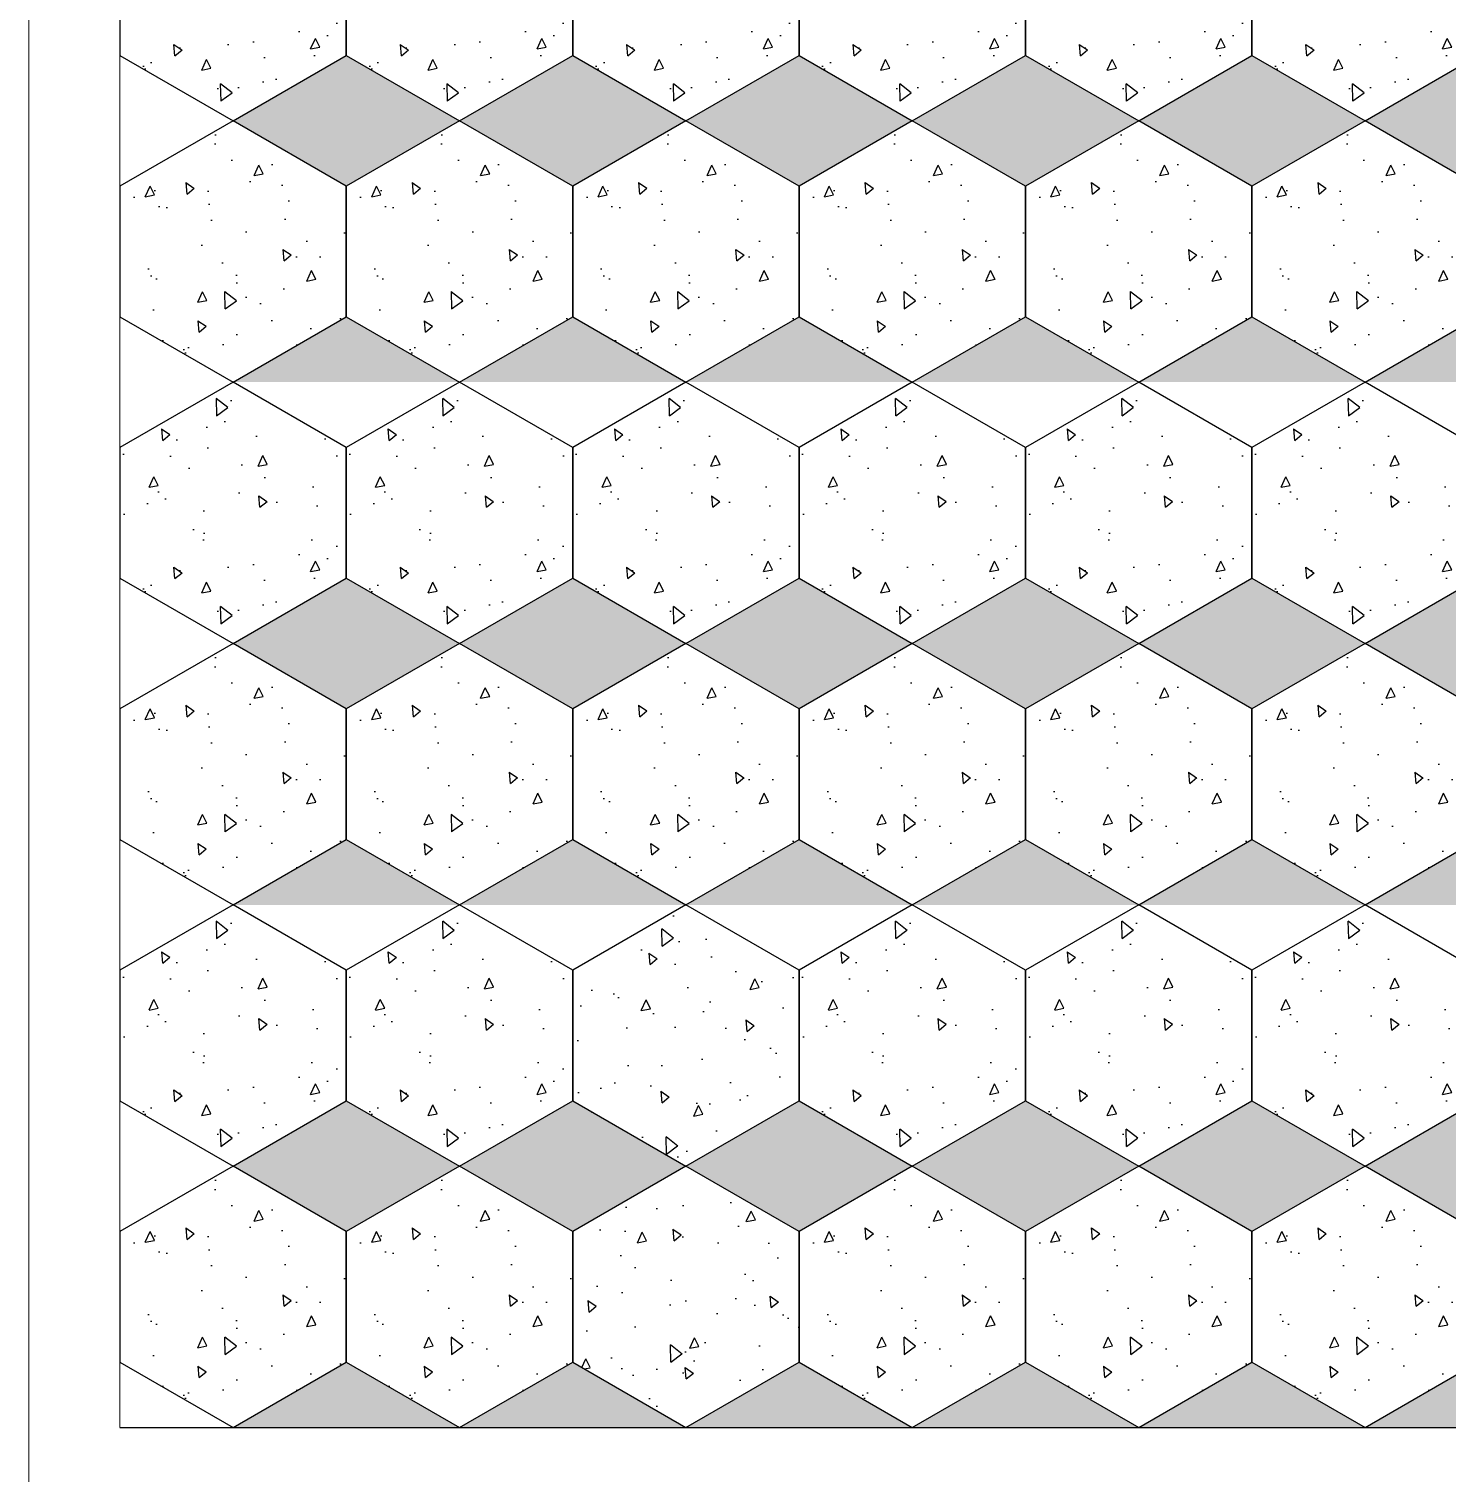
# Model space of a CAD drawing. Header units: millimetres. Extents: x 86441 to 190201, y 16532 to 98188.
# Drawn here: x 154605 to 155774, y 70171 to 71362 of the extents above; entities that cross this region are included whole.
import ezdxf

# ---------------------------------------------------------------- set-up
doc = ezdxf.new("R2010")
doc.units = ezdxf.units.MM
doc.header["$LTSCALE"] = 0.1
pattern_1 = [(95, (66582.33, 38346.49), (70.047325, 58.77669), [9.525, -104.775]), (40, (66582.33, 38346.49), (-80.00923, 55.08836), [7.62, -83.82029]), (145.45144, (66588.17, 38351.39), (-9.9619, 113.86505), [8.095, -89.04512]), (91.1842, (66564.37, 38364.45), (110.70512, 80.9767), [14.2875, -157.1625]), (141.63556, (66573.6, 38371.2), (-3.5433, 171.41338), [12.14251, -133.5678]), (36.18415, (66564.37, 38364.45), (-3.5433, 171.41338), [11.42998, -125.72987]), (66, (66577.84, 38368.94), (89.75999, 17.447575), [9.525, -104.775]), (11, (66577.84, 38368.94), (-43.26996, 86.9706), [7.62, -83.82]), (116.45145, (66585.32, 38370.4), (46.49003, 104.41817), [8.095, -89.04497]), (82.5, (66582.332, 38346.493), (-28.802735, 30.986707), [0, -82.804, 0, -85.09, 0, -84.1375]), (52.5, (66582.33, 38346.493), (-11.794864, 59.0435), [0, -48.514, 0, -80.899, 0, -32.0675]), (12.5, (66562.306, 38326.467), (49.963932, 45.913098), [0, -31.75, 0, -99.06, 0, -131.445]), (2.5, (66553.326, 38317.487), (43.381952, 61.361196), [0, -41.275, 0, -65.786, 0, -93.345])]

msp = doc.modelspace()

# ---------------------------------------------------------------- hatches: boundary and pattern name
at = {"true_color": 0xa19859, "transparency": 33554687}
h = msp.add_hatch(dxfattribs=at)
h.set_pattern_fill('AR-CONC', color=55, scale=0.5, angle=45)
h.set_pattern_definition([(95, (66395.765, 52223.11), (70.047325, 58.77669), [9.525, -104.775]), (40, (66395.765, 52223.11), (-80.00923, 55.08836), [7.62, -83.82029]), (145.45144, (66401.6, 52228.01), (-9.9619, 113.86505), [8.095, -89.04512]), (91.1842, (66377.8, 52241.07), (110.70512, 80.9767), [14.2875, -157.1625]), (141.63556, (66387.03, 52247.82), (-3.5433, 171.41338), [12.14251, -133.5678]), (36.18415, (66377.8, 52241.07), (-3.5433, 171.41338), [11.42998, -125.72987]), (66, (66391.275, 52245.56), (89.75999, 17.447575), [9.525, -104.775]), (11, (66391.27, 52245.56), (-43.26996, 86.9706), [7.62, -83.82]), (116.45145, (66398.755, 52247.01), (46.49003, 104.41817), [8.095, -89.04497]), (82.5, (66395.765, 52223.11), (-28.802735, 30.986707), [0, -82.804, 0, -85.09, 0, -84.1375]), (52.5, (66395.765, 52223.11), (-11.794864, 59.0435), [0, -48.514, 0, -80.899, 0, -32.0675]), (12.5, (66375.74, 52203.083), (49.963932, 45.913098), [0, -31.75, 0, -99.06, 0, -131.445]), (2.5, (66366.76, 52194.1), (43.381952, 61.361196), [0, -41.275, 0, -65.786, 0, -93.345])])
h.paths.add_polyline_path([(154679.9, 71124.5), (154773.2, 71070.7), (154866.5, 71124.5), (154866.5, 71232.2), (154773.2, 71286.1), (154679.9, 71232.2)])
h.paths.add_polyline_path([(154679.9, 71340), (154773.2, 71286.1), (154866.5, 71340), (154866.5, 71447.7), (154773.2, 71501.5), (154679.9, 71447.7)])
h = msp.add_hatch(dxfattribs=at)
h.set_pattern_fill('AR-CONC', color=55, scale=0.5, angle=45)
h.set_pattern_definition([(95, (66582.33, 52223.11), (70.047325, 58.77669), [9.525, -104.775]), (40, (66582.33, 52223.11), (-80.00923, 55.08836), [7.62, -83.82029]), (145.45144, (66588.17, 52228.01), (-9.9619, 113.86505), [8.095, -89.04512]), (91.1842, (66564.37, 52241.07), (110.70512, 80.9767), [14.2875, -157.1625]), (141.63556, (66573.6, 52247.82), (-3.5433, 171.41338), [12.14251, -133.5678]), (36.18415, (66564.37, 52241.07), (-3.5433, 171.41338), [11.42998, -125.72987]), (66, (66577.84, 52245.56), (89.75999, 17.447575), [9.525, -104.775]), (11, (66577.84, 52245.56), (-43.26996, 86.9706), [7.62, -83.82]), (116.45145, (66585.32, 52247.01), (46.49003, 104.41817), [8.095, -89.04497]), (82.5, (66582.332, 52223.11), (-28.802735, 30.986707), [0, -82.804, 0, -85.09, 0, -84.1375]), (52.5, (66582.33, 52223.11), (-11.794864, 59.0435), [0, -48.514, 0, -80.899, 0, -32.0675]), (12.5, (66562.306, 52203.083), (49.963932, 45.913098), [0, -31.75, 0, -99.06, 0, -131.445]), (2.5, (66553.326, 52194.1), (43.381952, 61.361196), [0, -41.275, 0, -65.786, 0, -93.345])])
h.paths.add_polyline_path([(154866.5, 71124.5), (154959.8, 71070.7), (155053.1, 71124.5), (155053.1, 71232.2), (154959.8, 71286.1), (154866.5, 71232.2)])
h.paths.add_polyline_path([(154866.5, 71340), (154959.8, 71286.1), (155053.1, 71340), (155053.1, 71447.7), (154959.8, 71501.5), (154866.5, 71447.7)])
h = msp.add_hatch(dxfattribs=at)
h.set_pattern_fill('AR-CONC', color=55, scale=0.5, angle=45)
h.set_pattern_definition([(95, (66768.9, 52223.11), (70.047325, 58.77669), [9.525, -104.775]), (40, (66768.9, 52223.11), (-80.00923, 55.08836), [7.62, -83.82029]), (145.45144, (66774.74, 52228.01), (-9.9619, 113.86505), [8.095, -89.04512]), (91.1842, (66750.94, 52241.07), (110.70512, 80.9767), [14.2875, -157.1625]), (141.63556, (66760.16, 52247.82), (-3.5433, 171.41338), [12.14251, -133.5678]), (36.18415, (66750.94, 52241.07), (-3.5433, 171.41338), [11.42998, -125.72987]), (66, (66764.41, 52245.56), (89.75999, 17.447575), [9.525, -104.775]), (11, (66764.41, 52245.56), (-43.26996, 86.9706), [7.62, -83.82]), (116.45145, (66771.89, 52247.01), (46.49003, 104.41817), [8.095, -89.04497]), (82.5, (66768.9, 52223.11), (-28.802735, 30.986707), [0, -82.804, 0, -85.09, 0, -84.1375]), (52.5, (66768.9, 52223.11), (-11.794864, 59.0435), [0, -48.514, 0, -80.899, 0, -32.0675]), (12.5, (66748.874, 52203.083), (49.963932, 45.913098), [0, -31.75, 0, -99.06, 0, -131.445]), (2.5, (66739.894, 52194.1), (43.381952, 61.361196), [0, -41.275, 0, -65.786, 0, -93.345])])
h.paths.add_polyline_path([(155053.1, 71124.5), (155146.4, 71070.7), (155239.6, 71124.5), (155239.6, 71232.2), (155146.4, 71286.1), (155053.1, 71232.2)])
h.paths.add_polyline_path([(155053.1, 71340), (155146.4, 71286.1), (155239.6, 71340), (155239.6, 71447.7), (155146.4, 71501.5), (155053.1, 71447.7)])
h = msp.add_hatch(dxfattribs=at)
h.set_pattern_fill('AR-CONC', color=55, scale=0.5, angle=45)
h.set_pattern_definition([(95, (66955.47, 52223.11), (70.047325, 58.77669), [9.525, -104.775]), (40, (66955.47, 52223.11), (-80.00923, 55.08836), [7.62, -83.82029]), (145.45144, (66961.305, 52228.01), (-9.9619, 113.86505), [8.095, -89.04512]), (91.1842, (66937.51, 52241.07), (110.70512, 80.9767), [14.2875, -157.1625]), (141.63556, (66946.73, 52247.82), (-3.5433, 171.41338), [12.14251, -133.5678]), (36.18415, (66937.5, 52241.07), (-3.5433, 171.41338), [11.42998, -125.72987]), (66, (66950.98, 52245.56), (89.75999, 17.447575), [9.525, -104.775]), (11, (66950.98, 52245.56), (-43.26996, 86.9706), [7.62, -83.82]), (116.45145, (66958.46, 52247.01), (46.49003, 104.41817), [8.095, -89.04497]), (82.5, (66955.467, 52223.11), (-28.802735, 30.986707), [0, -82.804, 0, -85.09, 0, -84.1375]), (52.5, (66955.467, 52223.11), (-11.794864, 59.0435), [0, -48.514, 0, -80.899, 0, -32.0675]), (12.5, (66935.44, 52203.083), (49.963932, 45.913098), [0, -31.75, 0, -99.06, 0, -131.445]), (2.5, (66926.46, 52194.1), (43.381952, 61.361196), [0, -41.275, 0, -65.786, 0, -93.345])])
h.paths.add_polyline_path([(155239.6, 71124.5), (155332.9, 71070.7), (155426.2, 71124.5), (155426.2, 71232.2), (155332.9, 71286.1), (155239.6, 71232.2)])
h.paths.add_polyline_path([(155239.6, 71340), (155332.9, 71286.1), (155426.2, 71340), (155426.2, 71447.7), (155332.9, 71501.5), (155239.6, 71447.7)])
h = msp.add_hatch(dxfattribs=at)
h.set_pattern_fill('AR-CONC', color=55, scale=0.5, angle=45)
h.set_pattern_definition([(95, (67142.035, 52223.11), (70.047325, 58.77669), [9.525, -104.775]), (40, (67142.035, 52223.11), (-80.00923, 55.08836), [7.62, -83.82029]), (145.45144, (67147.87, 52228.01), (-9.9619, 113.86505), [8.095, -89.04512]), (91.1842, (67124.07, 52241.07), (110.70512, 80.9767), [14.2875, -157.1625]), (141.63556, (67133.3, 52247.82), (-3.5433, 171.41338), [12.14251, -133.5678]), (36.18415, (67124.07, 52241.07), (-3.5433, 171.41338), [11.42998, -125.72987]), (66, (67137.545, 52245.56), (89.75999, 17.447575), [9.525, -104.775]), (11, (67137.545, 52245.56), (-43.26996, 86.9706), [7.62, -83.82]), (116.45145, (67145.025, 52247.01), (46.49003, 104.41817), [8.095, -89.04497]), (82.5, (67142.035, 52223.11), (-28.802735, 30.986707), [0, -82.804, 0, -85.09, 0, -84.1375]), (52.5, (67142.035, 52223.11), (-11.794864, 59.0435), [0, -48.514, 0, -80.899, 0, -32.0675]), (12.5, (67122.01, 52203.083), (49.963932, 45.913098), [0, -31.75, 0, -99.06, 0, -131.445]), (2.5, (67113.03, 52194.1), (43.381952, 61.361196), [0, -41.275, 0, -65.786, 0, -93.345])])
h.paths.add_polyline_path([(155426.2, 71124.5), (155519.5, 71070.7), (155612.8, 71124.5), (155612.8, 71232.2), (155519.5, 71286.1), (155426.2, 71232.2)])
h.paths.add_polyline_path([(155426.2, 71340), (155519.5, 71286.1), (155612.8, 71340), (155612.8, 71447.7), (155519.5, 71501.5), (155426.2, 71447.7)])
h = msp.add_hatch(dxfattribs=at)
h.set_pattern_fill('AR-CONC', color=55, scale=0.5, angle=45)
h.set_pattern_definition([(95, (67328.6, 52223.11), (70.047325, 58.77669), [9.525, -104.775]), (40, (67328.6, 52223.11), (-80.00923, 55.08836), [7.62, -83.82029]), (145.45144, (67334.44, 52228.01), (-9.9619, 113.86505), [8.095, -89.04512]), (91.1842, (67310.64, 52241.07), (110.70512, 80.9767), [14.2875, -157.1625]), (141.63556, (67319.87, 52247.82), (-3.5433, 171.41338), [12.14251, -133.5678]), (36.18415, (67310.64, 52241.07), (-3.5433, 171.41338), [11.42998, -125.72987]), (66, (67324.11, 52245.56), (89.75999, 17.447575), [9.525, -104.775]), (11, (67324.11, 52245.56), (-43.26996, 86.9706), [7.62, -83.82]), (116.45145, (67331.59, 52247.01), (46.49003, 104.41817), [8.095, -89.04497]), (82.5, (67328.602, 52223.11), (-28.802735, 30.986707), [0, -82.804, 0, -85.09, 0, -84.1375]), (52.5, (67328.602, 52223.11), (-11.794864, 59.0435), [0, -48.514, 0, -80.899, 0, -32.0675]), (12.5, (67308.577, 52203.083), (49.963932, 45.913098), [0, -31.75, 0, -99.06, 0, -131.445]), (2.5, (67299.596, 52194.1), (43.381952, 61.361196), [0, -41.275, 0, -65.786, 0, -93.345])])
h.paths.add_polyline_path([(155612.8, 71124.5), (155706.1, 71070.7), (155799.3, 71124.5), (155799.3, 71232.2), (155706.1, 71286.1), (155612.8, 71232.2)])
h.paths.add_polyline_path([(155612.8, 71340), (155706.1, 71286.1), (155799.3, 71340), (155799.3, 71447.7), (155706.1, 71501.5), (155612.8, 71447.7)])
at = {"true_color": 0xffffff, "transparency": 33554687}
h = msp.add_hatch(color=7, dxfattribs=at)
h.dxf.hatch_style = 1
h.set_gradient(color1=(114, 89, 52), color2=(161, 152, 89))
h.paths.add_polyline_path([(154866.5, 71340), (154773.2, 71286.1), (154866.5, 71232.2), (154959.8, 71286.1)])
h.paths.add_polyline_path([(154866.5, 71124.5), (154773.2, 71070.7), (154959.8, 71070.7)])
h = msp.add_hatch(color=7, dxfattribs=at)
h.dxf.hatch_style = 1
h.set_gradient(color1=(114, 89, 52), color2=(161, 152, 89))
h.paths.add_polyline_path([(155146.4, 71286.1), (155053.1, 71340), (154959.8, 71286.1), (155053.1, 71232.2)])
h.paths.add_polyline_path([(155053.1, 71124.5), (154959.8, 71070.7), (155146.4, 71070.7)])
h = msp.add_hatch(color=7, dxfattribs=at)
h.dxf.hatch_style = 1
h.set_gradient(color1=(114, 89, 52), color2=(161, 152, 89))
h.paths.add_polyline_path([(155239.6, 71340), (155146.4, 71286.1), (155239.6, 71232.2), (155332.9, 71286.1)])
h.paths.add_polyline_path([(155239.6, 71124.5), (155146.4, 71070.7), (155332.9, 71070.7)])
h = msp.add_hatch(color=7, dxfattribs=at)
h.dxf.hatch_style = 1
h.set_gradient(color1=(114, 89, 52), color2=(161, 152, 89))
h.paths.add_polyline_path([(155519.5, 71286.1), (155426.2, 71340), (155332.9, 71286.1), (155426.2, 71232.2)])
h.paths.add_polyline_path([(155426.2, 71124.5), (155332.9, 71070.7), (155519.5, 71070.7)])
h = msp.add_hatch(color=7, dxfattribs=at)
h.dxf.hatch_style = 1
h.set_gradient(color1=(114, 89, 52), color2=(161, 152, 89))
h.paths.add_polyline_path([(155612.8, 71340), (155519.5, 71286.1), (155612.8, 71232.2), (155706.1, 71286.1)])
h.paths.add_polyline_path([(155612.8, 71124.5), (155519.5, 71070.7), (155706.1, 71070.7)])
h = msp.add_hatch(color=7, dxfattribs=at)
h.dxf.hatch_style = 1
h.set_gradient(color1=(114, 89, 52), color2=(161, 152, 89))
h.paths.add_polyline_path([(155892.6, 71286.1), (155799.3, 71340), (155706.1, 71286.1), (155799.3, 71232.2)])
h.paths.add_polyline_path([(155799.3, 71124.5), (155706.1, 71070.7), (155892.6, 71070.7)])
at = {"true_color": 0xa19859, "transparency": 33554687}
h = msp.add_hatch(dxfattribs=at)
h.set_pattern_fill('AR-CONC', color=55, scale=0.5, angle=45)
h.set_pattern_definition([(95, (66395.765, 51792.25), (70.047325, 58.77669), [9.525, -104.775]), (40, (66395.765, 51792.25), (-80.00923, 55.08836), [7.62, -83.82029]), (145.45144, (66401.6, 51797.15), (-9.9619, 113.86505), [8.095, -89.04512]), (91.1842, (66377.8, 51810.21), (110.70512, 80.9767), [14.2875, -157.1625]), (141.63556, (66387.03, 51816.96), (-3.5433, 171.41338), [12.14251, -133.5678]), (36.18415, (66377.8, 51810.21), (-3.5433, 171.41338), [11.42998, -125.72987]), (66, (66391.275, 51814.7), (89.75999, 17.447575), [9.525, -104.775]), (11, (66391.27, 51814.7), (-43.26996, 86.9706), [7.62, -83.82]), (116.45145, (66398.755, 51816.15), (46.49003, 104.41817), [8.095, -89.04497]), (82.5, (66395.765, 51792.25), (-28.802735, 30.986707), [0, -82.804, 0, -85.09, 0, -84.1375]), (52.5, (66395.765, 51792.25), (-11.794864, 59.0435), [0, -48.514, 0, -80.899, 0, -32.0675]), (12.5, (66375.74, 51772.223), (49.963932, 45.913098), [0, -31.75, 0, -99.06, 0, -131.445]), (2.5, (66366.76, 51763.24), (43.381952, 61.361196), [0, -41.275, 0, -65.786, 0, -93.345])])
h.paths.add_polyline_path([(154679.9, 70693.7), (154773.2, 70639.8), (154866.5, 70693.7), (154866.5, 70801.4), (154773.2, 70855.2), (154679.9, 70801.4)])
h.paths.add_polyline_path([(154679.9, 70909.1), (154773.2, 70855.2), (154866.5, 70909.1), (154866.5, 71016.8), (154773.2, 71070.7), (154679.9, 71016.8)])
h = msp.add_hatch(dxfattribs=at)
h.set_pattern_fill('AR-CONC', color=55, scale=0.5, angle=45)
h.set_pattern_definition([(95, (66582.33, 51792.25), (70.047325, 58.77669), [9.525, -104.775]), (40, (66582.33, 51792.25), (-80.00923, 55.08836), [7.62, -83.82029]), (145.45144, (66588.17, 51797.15), (-9.9619, 113.86505), [8.095, -89.04512]), (91.1842, (66564.37, 51810.21), (110.70512, 80.9767), [14.2875, -157.1625]), (141.63556, (66573.6, 51816.96), (-3.5433, 171.41338), [12.14251, -133.5678]), (36.18415, (66564.37, 51810.21), (-3.5433, 171.41338), [11.42998, -125.72987]), (66, (66577.84, 51814.7), (89.75999, 17.447575), [9.525, -104.775]), (11, (66577.84, 51814.7), (-43.26996, 86.9706), [7.62, -83.82]), (116.45145, (66585.32, 51816.15), (46.49003, 104.41817), [8.095, -89.04497]), (82.5, (66582.332, 51792.25), (-28.802735, 30.986707), [0, -82.804, 0, -85.09, 0, -84.1375]), (52.5, (66582.33, 51792.25), (-11.794864, 59.0435), [0, -48.514, 0, -80.899, 0, -32.0675]), (12.5, (66562.306, 51772.223), (49.963932, 45.913098), [0, -31.75, 0, -99.06, 0, -131.445]), (2.5, (66553.326, 51763.24), (43.381952, 61.361196), [0, -41.275, 0, -65.786, 0, -93.345])])
h.paths.add_polyline_path([(154866.5, 70693.7), (154959.8, 70639.8), (155053.1, 70693.7), (155053.1, 70801.4), (154959.8, 70855.2), (154866.5, 70801.4)])
h.paths.add_polyline_path([(154866.5, 70909.1), (154959.8, 70855.2), (155053.1, 70909.1), (155053.1, 71016.8), (154959.8, 71070.7), (154866.5, 71016.8)])
h = msp.add_hatch(dxfattribs=at)
h.set_pattern_fill('AR-CONC', color=55, scale=0.5, angle=45)
h.set_pattern_definition([(95, (66768.9, 51792.25), (70.047325, 58.77669), [9.525, -104.775]), (40, (66768.9, 51792.25), (-80.00923, 55.08836), [7.62, -83.82029]), (145.45144, (66774.74, 51797.15), (-9.9619, 113.86505), [8.095, -89.04512]), (91.1842, (66750.94, 51810.21), (110.70512, 80.9767), [14.2875, -157.1625]), (141.63556, (66760.16, 51816.96), (-3.5433, 171.41338), [12.14251, -133.5678]), (36.18415, (66750.94, 51810.21), (-3.5433, 171.41338), [11.42998, -125.72987]), (66, (66764.41, 51814.7), (89.75999, 17.447575), [9.525, -104.775]), (11, (66764.41, 51814.7), (-43.26996, 86.9706), [7.62, -83.82]), (116.45145, (66771.89, 51816.15), (46.49003, 104.41817), [8.095, -89.04497]), (82.5, (66768.9, 51792.25), (-28.802735, 30.986707), [0, -82.804, 0, -85.09, 0, -84.1375]), (52.5, (66768.9, 51792.25), (-11.794864, 59.0435), [0, -48.514, 0, -80.899, 0, -32.0675]), (12.5, (66748.874, 51772.223), (49.963932, 45.913098), [0, -31.75, 0, -99.06, 0, -131.445]), (2.5, (66739.894, 51763.24), (43.381952, 61.361196), [0, -41.275, 0, -65.786, 0, -93.345])])
h.paths.add_polyline_path([(155053.1, 70693.7), (155146.4, 70639.8), (155239.6, 70693.7), (155239.6, 70801.4), (155146.4, 70855.2), (155053.1, 70801.4)])
h.paths.add_polyline_path([(155053.1, 70909.1), (155146.4, 70855.2), (155239.6, 70909.1), (155239.6, 71016.8), (155146.4, 71070.7), (155053.1, 71016.8)])
h = msp.add_hatch(dxfattribs=at)
h.set_pattern_fill('AR-CONC', color=55, scale=0.5, angle=45)
h.set_pattern_definition([(95, (66955.47, 51792.25), (70.047325, 58.77669), [9.525, -104.775]), (40, (66955.47, 51792.25), (-80.00923, 55.08836), [7.62, -83.82029]), (145.45144, (66961.305, 51797.15), (-9.9619, 113.86505), [8.095, -89.04512]), (91.1842, (66937.51, 51810.21), (110.70512, 80.9767), [14.2875, -157.1625]), (141.63556, (66946.73, 51816.96), (-3.5433, 171.41338), [12.14251, -133.5678]), (36.18415, (66937.5, 51810.21), (-3.5433, 171.41338), [11.42998, -125.72987]), (66, (66950.98, 51814.7), (89.75999, 17.447575), [9.525, -104.775]), (11, (66950.98, 51814.7), (-43.26996, 86.9706), [7.62, -83.82]), (116.45145, (66958.46, 51816.15), (46.49003, 104.41817), [8.095, -89.04497]), (82.5, (66955.467, 51792.25), (-28.802735, 30.986707), [0, -82.804, 0, -85.09, 0, -84.1375]), (52.5, (66955.467, 51792.25), (-11.794864, 59.0435), [0, -48.514, 0, -80.899, 0, -32.0675]), (12.5, (66935.44, 51772.223), (49.963932, 45.913098), [0, -31.75, 0, -99.06, 0, -131.445]), (2.5, (66926.46, 51763.24), (43.381952, 61.361196), [0, -41.275, 0, -65.786, 0, -93.345])])
h.paths.add_polyline_path([(155239.6, 70693.7), (155332.9, 70639.8), (155426.2, 70693.7), (155426.2, 70801.4), (155332.9, 70855.2), (155239.6, 70801.4)])
h.paths.add_polyline_path([(155239.6, 70909.1), (155332.9, 70855.2), (155426.2, 70909.1), (155426.2, 71016.8), (155332.9, 71070.7), (155239.6, 71016.8)])
h = msp.add_hatch(dxfattribs=at)
h.set_pattern_fill('AR-CONC', color=55, scale=0.5, angle=45)
h.set_pattern_definition([(95, (67142.035, 51792.25), (70.047325, 58.77669), [9.525, -104.775]), (40, (67142.035, 51792.25), (-80.00923, 55.08836), [7.62, -83.82029]), (145.45144, (67147.87, 51797.15), (-9.9619, 113.86505), [8.095, -89.04512]), (91.1842, (67124.07, 51810.21), (110.70512, 80.9767), [14.2875, -157.1625]), (141.63556, (67133.3, 51816.96), (-3.5433, 171.41338), [12.14251, -133.5678]), (36.18415, (67124.07, 51810.21), (-3.5433, 171.41338), [11.42998, -125.72987]), (66, (67137.545, 51814.7), (89.75999, 17.447575), [9.525, -104.775]), (11, (67137.545, 51814.7), (-43.26996, 86.9706), [7.62, -83.82]), (116.45145, (67145.025, 51816.15), (46.49003, 104.41817), [8.095, -89.04497]), (82.5, (67142.035, 51792.25), (-28.802735, 30.986707), [0, -82.804, 0, -85.09, 0, -84.1375]), (52.5, (67142.035, 51792.25), (-11.794864, 59.0435), [0, -48.514, 0, -80.899, 0, -32.0675]), (12.5, (67122.01, 51772.223), (49.963932, 45.913098), [0, -31.75, 0, -99.06, 0, -131.445]), (2.5, (67113.03, 51763.24), (43.381952, 61.361196), [0, -41.275, 0, -65.786, 0, -93.345])])
h.paths.add_polyline_path([(155426.2, 70693.7), (155519.5, 70639.8), (155612.8, 70693.7), (155612.8, 70801.4), (155519.5, 70855.2), (155426.2, 70801.4)])
h.paths.add_polyline_path([(155426.2, 70909.1), (155519.5, 70855.2), (155612.8, 70909.1), (155612.8, 71016.8), (155519.5, 71070.7), (155426.2, 71016.8)])
h = msp.add_hatch(dxfattribs=at)
h.set_pattern_fill('AR-CONC', color=55, scale=0.5, angle=45)
h.set_pattern_definition([(95, (67328.6, 51792.25), (70.047325, 58.77669), [9.525, -104.775]), (40, (67328.6, 51792.25), (-80.00923, 55.08836), [7.62, -83.82029]), (145.45144, (67334.44, 51797.15), (-9.9619, 113.86505), [8.095, -89.04512]), (91.1842, (67310.64, 51810.21), (110.70512, 80.9767), [14.2875, -157.1625]), (141.63556, (67319.87, 51816.96), (-3.5433, 171.41338), [12.14251, -133.5678]), (36.18415, (67310.64, 51810.21), (-3.5433, 171.41338), [11.42998, -125.72987]), (66, (67324.11, 51814.7), (89.75999, 17.447575), [9.525, -104.775]), (11, (67324.11, 51814.7), (-43.26996, 86.9706), [7.62, -83.82]), (116.45145, (67331.59, 51816.15), (46.49003, 104.41817), [8.095, -89.04497]), (82.5, (67328.602, 51792.25), (-28.802735, 30.986707), [0, -82.804, 0, -85.09, 0, -84.1375]), (52.5, (67328.602, 51792.25), (-11.794864, 59.0435), [0, -48.514, 0, -80.899, 0, -32.0675]), (12.5, (67308.577, 51772.223), (49.963932, 45.913098), [0, -31.75, 0, -99.06, 0, -131.445]), (2.5, (67299.596, 51763.24), (43.381952, 61.361196), [0, -41.275, 0, -65.786, 0, -93.345])])
h.paths.add_polyline_path([(155612.8, 70693.7), (155706.1, 70639.8), (155799.3, 70693.7), (155799.3, 70801.4), (155706.1, 70855.2), (155612.8, 70801.4)])
h.paths.add_polyline_path([(155612.8, 70909.1), (155706.1, 70855.2), (155799.3, 70909.1), (155799.3, 71016.8), (155706.1, 71070.7), (155612.8, 71016.8)])
at = {"true_color": 0xffffff, "transparency": 33554687}
h = msp.add_hatch(color=7, dxfattribs=at)
h.dxf.hatch_style = 1
h.set_gradient(color1=(114, 89, 52), color2=(161, 152, 89))
h.paths.add_polyline_path([(154866.5, 70909.1), (154773.2, 70855.2), (154866.5, 70801.4), (154959.8, 70855.2)])
h.paths.add_polyline_path([(154866.5, 70693.7), (154773.2, 70639.8), (154959.8, 70639.8)])
h = msp.add_hatch(color=7, dxfattribs=at)
h.dxf.hatch_style = 1
h.set_gradient(color1=(114, 89, 52), color2=(161, 152, 89))
h.paths.add_polyline_path([(155146.4, 70855.2), (155053.1, 70909.1), (154959.8, 70855.2), (155053.1, 70801.4)])
h.paths.add_polyline_path([(155053.1, 70693.7), (154959.8, 70639.8), (155146.4, 70639.8)])
h = msp.add_hatch(color=7, dxfattribs=at)
h.dxf.hatch_style = 1
h.set_gradient(color1=(114, 89, 52), color2=(161, 152, 89))
h.paths.add_polyline_path([(155239.6, 70909.1), (155146.4, 70855.2), (155239.6, 70801.4), (155332.9, 70855.2)])
h.paths.add_polyline_path([(155239.6, 70693.7), (155146.4, 70639.8), (155332.9, 70639.8)])
h = msp.add_hatch(color=7, dxfattribs=at)
h.dxf.hatch_style = 1
h.set_gradient(color1=(114, 89, 52), color2=(161, 152, 89))
h.paths.add_polyline_path([(155519.5, 70855.2), (155426.2, 70909.1), (155332.9, 70855.2), (155426.2, 70801.4)])
h.paths.add_polyline_path([(155426.2, 70693.7), (155332.9, 70639.8), (155519.5, 70639.8)])
h = msp.add_hatch(color=7, dxfattribs=at)
h.dxf.hatch_style = 1
h.set_gradient(color1=(114, 89, 52), color2=(161, 152, 89))
h.paths.add_polyline_path([(155612.8, 70909.1), (155519.5, 70855.2), (155612.8, 70801.4), (155706.1, 70855.2)])
h.paths.add_polyline_path([(155612.8, 70693.7), (155519.5, 70639.8), (155706.1, 70639.8)])
h = msp.add_hatch(color=7, dxfattribs=at)
h.dxf.hatch_style = 1
h.set_gradient(color1=(114, 89, 52), color2=(161, 152, 89))
h.paths.add_polyline_path([(155892.6, 70855.2), (155799.3, 70909.1), (155706.1, 70855.2), (155799.3, 70801.4)])
h.paths.add_polyline_path([(155799.3, 70693.7), (155706.1, 70639.8), (155892.6, 70639.8)])
at = {"true_color": 0xa19859, "transparency": 33554687}
h = msp.add_hatch(dxfattribs=at)
h.set_pattern_fill('AR-CONC', color=55, scale=0.5, angle=45)
h.set_pattern_definition([(95, (66395.765, 51361.39), (70.047325, 58.77669), [9.525, -104.775]), (40, (66395.765, 51361.39), (-80.00923, 55.08836), [7.62, -83.82029]), (145.45144, (66401.6, 51366.29), (-9.9619, 113.86505), [8.095, -89.04512]), (91.1842, (66377.8, 51379.35), (110.70512, 80.9767), [14.2875, -157.1625]), (141.63556, (66387.03, 51386.1), (-3.5433, 171.41338), [12.14251, -133.5678]), (36.18415, (66377.8, 51379.35), (-3.5433, 171.41338), [11.42998, -125.72987]), (66, (66391.275, 51383.84), (89.75999, 17.447575), [9.525, -104.775]), (11, (66391.27, 51383.84), (-43.26996, 86.9706), [7.62, -83.82]), (116.45145, (66398.755, 51385.294), (46.49003, 104.41817), [8.095, -89.04497]), (82.5, (66395.765, 51361.39), (-28.802735, 30.986707), [0, -82.804, 0, -85.09, 0, -84.1375]), (52.5, (66395.765, 51361.39), (-11.794864, 59.0435), [0, -48.514, 0, -80.899, 0, -32.0675]), (12.5, (66375.74, 51341.364), (49.963932, 45.913098), [0, -31.75, 0, -99.06, 0, -131.445]), (2.5, (66366.76, 51332.384), (43.381952, 61.361196), [0, -41.275, 0, -65.786, 0, -93.345])])
h.paths.add_polyline_path([(154679.9, 70262.8), (154773.2, 70209), (154866.5, 70262.8), (154866.5, 70370.5), (154773.2, 70424.4), (154679.9, 70370.5)])
h.paths.add_polyline_path([(154679.9, 70478.2), (154773.2, 70424.4), (154866.5, 70478.2), (154866.5, 70586), (154773.2, 70639.8), (154679.9, 70586)])
h = msp.add_hatch(dxfattribs=at)
h.set_pattern_fill('AR-CONC', color=55, scale=0.5, angle=45)
h.set_pattern_definition([(95, (66582.33, 51361.39), (70.047325, 58.77669), [9.525, -104.775]), (40, (66582.33, 51361.39), (-80.00923, 55.08836), [7.62, -83.82029]), (145.45144, (66588.17, 51366.29), (-9.9619, 113.86505), [8.095, -89.04512]), (91.1842, (66564.37, 51379.35), (110.70512, 80.9767), [14.2875, -157.1625]), (141.63556, (66573.6, 51386.1), (-3.5433, 171.41338), [12.14251, -133.5678]), (36.18415, (66564.37, 51379.35), (-3.5433, 171.41338), [11.42998, -125.72987]), (66, (66577.84, 51383.84), (89.75999, 17.447575), [9.525, -104.775]), (11, (66577.84, 51383.84), (-43.26996, 86.9706), [7.62, -83.82]), (116.45145, (66585.32, 51385.294), (46.49003, 104.41817), [8.095, -89.04497]), (82.5, (66582.332, 51361.39), (-28.802735, 30.986707), [0, -82.804, 0, -85.09, 0, -84.1375]), (52.5, (66582.33, 51361.39), (-11.794864, 59.0435), [0, -48.514, 0, -80.899, 0, -32.0675]), (12.5, (66562.306, 51341.364), (49.963932, 45.913098), [0, -31.75, 0, -99.06, 0, -131.445]), (2.5, (66553.326, 51332.384), (43.381952, 61.361196), [0, -41.275, 0, -65.786, 0, -93.345])])
h.paths.add_polyline_path([(154866.5, 70262.8), (154959.8, 70209), (155053.1, 70262.8), (155053.1, 70370.5), (154959.8, 70424.4), (154866.5, 70370.5)])
h.paths.add_polyline_path([(154866.5, 70478.2), (154959.8, 70424.4), (155053.1, 70478.2), (155053.1, 70586), (154959.8, 70639.8), (154866.5, 70586)])
h = msp.add_hatch(dxfattribs=at)
h.set_pattern_fill('AR-CONC', color=55, scale=0.5, angle=45)
h.set_pattern_definition(pattern_1)
h.paths.add_polyline_path([(155053.1, 70478.2), (155146.4, 70424.4), (155239.6, 70478.2), (155239.6, 70586), (155146.4, 70639.8), (155053.1, 70586)])
h = msp.add_hatch(dxfattribs=at)
h.set_pattern_fill('AR-CONC', color=55, scale=0.5, angle=45)
h.set_pattern_definition([(95, (66955.47, 51361.39), (70.047325, 58.77669), [9.525, -104.775]), (40, (66955.47, 51361.39), (-80.00923, 55.08836), [7.62, -83.82029]), (145.45144, (66961.305, 51366.29), (-9.9619, 113.86505), [8.095, -89.04512]), (91.1842, (66937.51, 51379.35), (110.70512, 80.9767), [14.2875, -157.1625]), (141.63556, (66946.73, 51386.1), (-3.5433, 171.41338), [12.14251, -133.5678]), (36.18415, (66937.5, 51379.35), (-3.5433, 171.41338), [11.42998, -125.72987]), (66, (66950.98, 51383.84), (89.75999, 17.447575), [9.525, -104.775]), (11, (66950.98, 51383.84), (-43.26996, 86.9706), [7.62, -83.82]), (116.45145, (66958.46, 51385.294), (46.49003, 104.41817), [8.095, -89.04497]), (82.5, (66955.467, 51361.39), (-28.802735, 30.986707), [0, -82.804, 0, -85.09, 0, -84.1375]), (52.5, (66955.467, 51361.39), (-11.794864, 59.0435), [0, -48.514, 0, -80.899, 0, -32.0675]), (12.5, (66935.44, 51341.364), (49.963932, 45.913098), [0, -31.75, 0, -99.06, 0, -131.445]), (2.5, (66926.46, 51332.384), (43.381952, 61.361196), [0, -41.275, 0, -65.786, 0, -93.345])])
h.paths.add_polyline_path([(155239.6, 70262.8), (155332.9, 70209), (155426.2, 70262.8), (155426.2, 70370.5), (155332.9, 70424.4), (155239.6, 70370.5)])
h.paths.add_polyline_path([(155239.6, 70478.2), (155332.9, 70424.4), (155426.2, 70478.2), (155426.2, 70586), (155332.9, 70639.8), (155239.6, 70586)])
h = msp.add_hatch(dxfattribs=at)
h.set_pattern_fill('AR-CONC', color=55, scale=0.5, angle=45)
h.set_pattern_definition([(95, (67142.035, 51361.39), (70.047325, 58.77669), [9.525, -104.775]), (40, (67142.035, 51361.39), (-80.00923, 55.08836), [7.62, -83.82029]), (145.45144, (67147.87, 51366.29), (-9.9619, 113.86505), [8.095, -89.04512]), (91.1842, (67124.07, 51379.35), (110.70512, 80.9767), [14.2875, -157.1625]), (141.63556, (67133.3, 51386.1), (-3.5433, 171.41338), [12.14251, -133.5678]), (36.18415, (67124.07, 51379.35), (-3.5433, 171.41338), [11.42998, -125.72987]), (66, (67137.545, 51383.84), (89.75999, 17.447575), [9.525, -104.775]), (11, (67137.545, 51383.84), (-43.26996, 86.9706), [7.62, -83.82]), (116.45145, (67145.025, 51385.294), (46.49003, 104.41817), [8.095, -89.04497]), (82.5, (67142.035, 51361.39), (-28.802735, 30.986707), [0, -82.804, 0, -85.09, 0, -84.1375]), (52.5, (67142.035, 51361.39), (-11.794864, 59.0435), [0, -48.514, 0, -80.899, 0, -32.0675]), (12.5, (67122.01, 51341.364), (49.963932, 45.913098), [0, -31.75, 0, -99.06, 0, -131.445]), (2.5, (67113.03, 51332.384), (43.381952, 61.361196), [0, -41.275, 0, -65.786, 0, -93.345])])
h.paths.add_polyline_path([(155426.2, 70262.8), (155519.5, 70209), (155612.8, 70262.8), (155612.8, 70370.5), (155519.5, 70424.4), (155426.2, 70370.5)])
h.paths.add_polyline_path([(155426.2, 70478.2), (155519.5, 70424.4), (155612.8, 70478.2), (155612.8, 70586), (155519.5, 70639.8), (155426.2, 70586)])
h = msp.add_hatch(dxfattribs=at)
h.set_pattern_fill('AR-CONC', color=55, scale=0.5, angle=45)
h.set_pattern_definition([(95, (67328.6, 51361.39), (70.047325, 58.77669), [9.525, -104.775]), (40, (67328.6, 51361.39), (-80.00923, 55.08836), [7.62, -83.82029]), (145.45144, (67334.44, 51366.29), (-9.9619, 113.86505), [8.095, -89.04512]), (91.1842, (67310.64, 51379.35), (110.70512, 80.9767), [14.2875, -157.1625]), (141.63556, (67319.87, 51386.1), (-3.5433, 171.41338), [12.14251, -133.5678]), (36.18415, (67310.64, 51379.35), (-3.5433, 171.41338), [11.42998, -125.72987]), (66, (67324.11, 51383.84), (89.75999, 17.447575), [9.525, -104.775]), (11, (67324.11, 51383.84), (-43.26996, 86.9706), [7.62, -83.82]), (116.45145, (67331.59, 51385.294), (46.49003, 104.41817), [8.095, -89.04497]), (82.5, (67328.602, 51361.39), (-28.802735, 30.986707), [0, -82.804, 0, -85.09, 0, -84.1375]), (52.5, (67328.602, 51361.39), (-11.794864, 59.0435), [0, -48.514, 0, -80.899, 0, -32.0675]), (12.5, (67308.577, 51341.364), (49.963932, 45.913098), [0, -31.75, 0, -99.06, 0, -131.445]), (2.5, (67299.596, 51332.384), (43.381952, 61.361196), [0, -41.275, 0, -65.786, 0, -93.345])])
h.paths.add_polyline_path([(155612.8, 70262.8), (155706.1, 70209), (155799.3, 70262.8), (155799.3, 70370.5), (155706.1, 70424.4), (155612.8, 70370.5)])
h.paths.add_polyline_path([(155612.8, 70478.2), (155706.1, 70424.4), (155799.3, 70478.2), (155799.3, 70586), (155706.1, 70639.8), (155612.8, 70586)])
at = {"true_color": 0xffffff, "transparency": 33554687}
h = msp.add_hatch(color=7, dxfattribs=at)
h.dxf.hatch_style = 1
h.set_gradient(color1=(114, 89, 52), color2=(161, 152, 89))
h.paths.add_polyline_path([(154866.5, 70478.2), (154773.2, 70424.4), (154866.5, 70370.5), (154959.8, 70424.4)])
h.paths.add_polyline_path([(154866.5, 70262.8), (154773.2, 70209), (154959.8, 70209)])
h = msp.add_hatch(color=7, dxfattribs=at)
h.dxf.hatch_style = 1
h.set_gradient(color1=(114, 89, 52), color2=(161, 152, 89))
h.paths.add_polyline_path([(155146.4, 70424.4), (155053.1, 70478.2), (154959.8, 70424.4), (155053.1, 70370.5)])
h.paths.add_polyline_path([(155053.1, 70262.8), (154959.8, 70209), (155146.4, 70209)])
h = msp.add_hatch(color=7, dxfattribs=at)
h.dxf.hatch_style = 1
h.set_gradient(color1=(114, 89, 52), color2=(161, 152, 89))
h.paths.add_polyline_path([(155239.6, 70478.2), (155146.4, 70424.4), (155239.6, 70370.5), (155332.9, 70424.4)])
h.paths.add_polyline_path([(155239.6, 70262.8), (155146.4, 70209), (155332.9, 70209)])
h = msp.add_hatch(color=7, dxfattribs=at)
h.dxf.hatch_style = 1
h.set_gradient(color1=(114, 89, 52), color2=(161, 152, 89))
h.paths.add_polyline_path([(155519.5, 70424.4), (155426.2, 70478.2), (155332.9, 70424.4), (155426.2, 70370.5)])
h.paths.add_polyline_path([(155426.2, 70262.8), (155332.9, 70209), (155519.5, 70209)])
h = msp.add_hatch(color=7, dxfattribs=at)
h.dxf.hatch_style = 1
h.set_gradient(color1=(114, 89, 52), color2=(161, 152, 89))
h.paths.add_polyline_path([(155612.8, 70478.2), (155519.5, 70424.4), (155612.8, 70370.5), (155706.1, 70424.4)])
h.paths.add_polyline_path([(155612.8, 70262.8), (155519.5, 70209), (155706.1, 70209)])
h = msp.add_hatch(color=7, dxfattribs=at)
h.dxf.hatch_style = 1
h.set_gradient(color1=(114, 89, 52), color2=(161, 152, 89))
h.paths.add_polyline_path([(155892.6, 70424.4), (155799.3, 70478.2), (155706.1, 70424.4), (155799.3, 70370.5)])
h.paths.add_polyline_path([(155799.3, 70262.8), (155706.1, 70209), (155892.6, 70209)])
at = {"true_color": 0xa19859, "transparency": 33554687}
h = msp.add_hatch(dxfattribs=at)
h.set_pattern_fill('AR-CONC', color=55, scale=0.5, angle=45)
h.set_pattern_definition(pattern_1)
h.paths.add_polyline_path([(155053.1, 70262.8), (155146.4, 70209), (155239.6, 70262.8), (155239.6, 70370.5), (155146.4, 70424.4), (155053.1, 70370.5)])

# ---------------------------------------------------------------- linework, layer by layer
at = {"color": 4, "lineweight": 18, "transparency": 33554687}
for p, q in [((154604.9, 75144), (154604.9, 67910)), ((154679.9, 75144), (154679.9, 70209)), ((154679.9, 70209), (157479.9, 70209))]:
    msp.add_line(p, q, dxfattribs=at)
at = {"color": 67, "true_color": 0x727430, "transparency": 33554687}
for p, q in [((154679.9, 70209), (155279.9, 70209)), ((155053.1, 70209), (155653.1, 70209)), ((155426.2, 70209), (156026.2, 70209))]:
    msp.add_line(p, q, dxfattribs=at)
at = {"color": 7, "true_color": 0xffffff, "transparency": 33554687}
for points in [[(154773.2, 71501.5), (154679.9, 71447.7), (154679.9, 71340), (154773.2, 71286.1), (154866.5, 71340), (154866.5, 71447.7), (154773.2, 71501.5)], [(154773.2, 71501.5), (154679.9, 71447.7), (154679.9, 71340), (154773.2, 71286.1), (154866.5, 71340), (154866.5, 71447.7), (154773.2, 71501.5)], [(154959.8, 71501.5), (154866.5, 71447.7), (154866.5, 71340), (154959.8, 71286.1), (155053.1, 71340), (155053.1, 71447.7), (154959.8, 71501.5)], [(154959.8, 71501.5), (154866.5, 71447.7), (154866.5, 71340), (154959.8, 71286.1), (155053.1, 71340), (155053.1, 71447.7), (154959.8, 71501.5)], [(155146.4, 71501.5), (155053.1, 71447.7), (155053.1, 71340), (155146.4, 71286.1), (155239.6, 71340), (155239.6, 71447.7), (155146.4, 71501.5)], [(155146.4, 71501.5), (155053.1, 71447.7), (155053.1, 71340), (155146.4, 71286.1), (155239.6, 71340), (155239.6, 71447.7), (155146.4, 71501.5)], [(155332.9, 71501.5), (155239.6, 71447.7), (155239.6, 71340), (155332.9, 71286.1), (155426.2, 71340), (155426.2, 71447.7), (155332.9, 71501.5)], [(155332.9, 71501.5), (155239.6, 71447.7), (155239.6, 71340), (155332.9, 71286.1), (155426.2, 71340), (155426.2, 71447.7), (155332.9, 71501.5)], [(155519.5, 71501.5), (155426.2, 71447.7), (155426.2, 71340), (155519.5, 71286.1), (155612.8, 71340), (155612.8, 71447.7), (155519.5, 71501.5)], [(155519.5, 71501.5), (155426.2, 71447.7), (155426.2, 71340), (155519.5, 71286.1), (155612.8, 71340), (155612.8, 71447.7), (155519.5, 71501.5)], [(155706.1, 71501.5), (155612.8, 71447.7), (155612.8, 71340), (155706.1, 71286.1), (155799.3, 71340), (155799.3, 71447.7), (155706.1, 71501.5)], [(155706.1, 71501.5), (155612.8, 71447.7), (155612.8, 71340), (155706.1, 71286.1), (155799.3, 71340), (155799.3, 71447.7), (155706.1, 71501.5)], [(154773.2, 71286.1), (154679.9, 71232.2), (154679.9, 71124.5), (154773.2, 71070.7), (154866.5, 71124.5), (154866.5, 71232.2), (154773.2, 71286.1)], [(154773.2, 71286.1), (154679.9, 71232.2), (154679.9, 71124.5), (154773.2, 71070.7), (154866.5, 71124.5), (154866.5, 71232.2), (154773.2, 71286.1)], [(154959.8, 71286.1), (154866.5, 71232.2), (154866.5, 71124.5), (154959.8, 71070.7), (155053.1, 71124.5), (155053.1, 71232.2), (154959.8, 71286.1)], [(154959.8, 71286.1), (154866.5, 71232.2), (154866.5, 71124.5), (154959.8, 71070.7), (155053.1, 71124.5), (155053.1, 71232.2), (154959.8, 71286.1)], [(155146.4, 71286.1), (155053.1, 71232.2), (155053.1, 71124.5), (155146.4, 71070.7), (155239.6, 71124.5), (155239.6, 71232.2), (155146.4, 71286.1)], [(155146.4, 71286.1), (155053.1, 71232.2), (155053.1, 71124.5), (155146.4, 71070.7), (155239.6, 71124.5), (155239.6, 71232.2), (155146.4, 71286.1)], [(155332.9, 71286.1), (155239.6, 71232.2), (155239.6, 71124.5), (155332.9, 71070.7), (155426.2, 71124.5), (155426.2, 71232.2), (155332.9, 71286.1)], [(155332.9, 71286.1), (155239.6, 71232.2), (155239.6, 71124.5), (155332.9, 71070.7), (155426.2, 71124.5), (155426.2, 71232.2), (155332.9, 71286.1)], [(155519.5, 71286.1), (155426.2, 71232.2), (155426.2, 71124.5), (155519.5, 71070.7), (155612.8, 71124.5), (155612.8, 71232.2), (155519.5, 71286.1)], [(155519.5, 71286.1), (155426.2, 71232.2), (155426.2, 71124.5), (155519.5, 71070.7), (155612.8, 71124.5), (155612.8, 71232.2), (155519.5, 71286.1)], [(155706.1, 71286.1), (155612.8, 71232.2), (155612.8, 71124.5), (155706.1, 71070.7), (155799.3, 71124.5), (155799.3, 71232.2), (155706.1, 71286.1)], [(155706.1, 71286.1), (155612.8, 71232.2), (155612.8, 71124.5), (155706.1, 71070.7), (155799.3, 71124.5), (155799.3, 71232.2), (155706.1, 71286.1)], [(154773.2, 71070.7), (154679.9, 71016.8), (154679.9, 70909.1), (154773.2, 70855.2), (154866.5, 70909.1), (154866.5, 71016.8), (154773.2, 71070.7)], [(154773.2, 71070.7), (154679.9, 71016.8), (154679.9, 70909.1), (154773.2, 70855.2), (154866.5, 70909.1), (154866.5, 71016.8), (154773.2, 71070.7)], [(154959.8, 71070.7), (154866.5, 71016.8), (154866.5, 70909.1), (154959.8, 70855.2), (155053.1, 70909.1), (155053.1, 71016.8), (154959.8, 71070.7)], [(154959.8, 71070.7), (154866.5, 71016.8), (154866.5, 70909.1), (154959.8, 70855.2), (155053.1, 70909.1), (155053.1, 71016.8), (154959.8, 71070.7)], [(155146.4, 71070.7), (155053.1, 71016.8), (155053.1, 70909.1), (155146.4, 70855.2), (155239.6, 70909.1), (155239.6, 71016.8), (155146.4, 71070.7)], [(155146.4, 71070.7), (155053.1, 71016.8), (155053.1, 70909.1), (155146.4, 70855.2), (155239.6, 70909.1), (155239.6, 71016.8), (155146.4, 71070.7)], [(155332.9, 71070.7), (155239.6, 71016.8), (155239.6, 70909.1), (155332.9, 70855.2), (155426.2, 70909.1), (155426.2, 71016.8), (155332.9, 71070.7)], [(155332.9, 71070.7), (155239.6, 71016.8), (155239.6, 70909.1), (155332.9, 70855.2), (155426.2, 70909.1), (155426.2, 71016.8), (155332.9, 71070.7)], [(155519.5, 71070.7), (155426.2, 71016.8), (155426.2, 70909.1), (155519.5, 70855.2), (155612.8, 70909.1), (155612.8, 71016.8), (155519.5, 71070.7)], [(155519.5, 71070.7), (155426.2, 71016.8), (155426.2, 70909.1), (155519.5, 70855.2), (155612.8, 70909.1), (155612.8, 71016.8), (155519.5, 71070.7)], [(155706.1, 71070.7), (155612.8, 71016.8), (155612.8, 70909.1), (155706.1, 70855.2), (155799.3, 70909.1), (155799.3, 71016.8), (155706.1, 71070.7)], [(155706.1, 71070.7), (155612.8, 71016.8), (155612.8, 70909.1), (155706.1, 70855.2), (155799.3, 70909.1), (155799.3, 71016.8), (155706.1, 71070.7)], [(154773.2, 70855.2), (154679.9, 70801.4), (154679.9, 70693.7), (154773.2, 70639.8), (154866.5, 70693.7), (154866.5, 70801.4), (154773.2, 70855.2)], [(154773.2, 70855.2), (154679.9, 70801.4), (154679.9, 70693.7), (154773.2, 70639.8), (154866.5, 70693.7), (154866.5, 70801.4), (154773.2, 70855.2)], [(154959.8, 70855.2), (154866.5, 70801.4), (154866.5, 70693.7), (154959.8, 70639.8), (155053.1, 70693.7), (155053.1, 70801.4), (154959.8, 70855.2)], [(154959.8, 70855.2), (154866.5, 70801.4), (154866.5, 70693.7), (154959.8, 70639.8), (155053.1, 70693.7), (155053.1, 70801.4), (154959.8, 70855.2)], [(155146.4, 70855.2), (155053.1, 70801.4), (155053.1, 70693.7), (155146.4, 70639.8), (155239.6, 70693.7), (155239.6, 70801.4), (155146.4, 70855.2)], [(155146.4, 70855.2), (155053.1, 70801.4), (155053.1, 70693.7), (155146.4, 70639.8), (155239.6, 70693.7), (155239.6, 70801.4), (155146.4, 70855.2)], [(155332.9, 70855.2), (155239.6, 70801.4), (155239.6, 70693.7), (155332.9, 70639.8), (155426.2, 70693.7), (155426.2, 70801.4), (155332.9, 70855.2)], [(155332.9, 70855.2), (155239.6, 70801.4), (155239.6, 70693.7), (155332.9, 70639.8), (155426.2, 70693.7), (155426.2, 70801.4), (155332.9, 70855.2)], [(155519.5, 70855.2), (155426.2, 70801.4), (155426.2, 70693.7), (155519.5, 70639.8), (155612.8, 70693.7), (155612.8, 70801.4), (155519.5, 70855.2)], [(155519.5, 70855.2), (155426.2, 70801.4), (155426.2, 70693.7), (155519.5, 70639.8), (155612.8, 70693.7), (155612.8, 70801.4), (155519.5, 70855.2)], [(155706.1, 70855.2), (155612.8, 70801.4), (155612.8, 70693.7), (155706.1, 70639.8), (155799.3, 70693.7), (155799.3, 70801.4), (155706.1, 70855.2)], [(155706.1, 70855.2), (155612.8, 70801.4), (155612.8, 70693.7), (155706.1, 70639.8), (155799.3, 70693.7), (155799.3, 70801.4), (155706.1, 70855.2)], [(154773.2, 70639.8), (154679.9, 70586), (154679.9, 70478.2), (154773.2, 70424.4), (154866.5, 70478.2), (154866.5, 70586), (154773.2, 70639.8)], [(154773.2, 70639.8), (154679.9, 70586), (154679.9, 70478.2), (154773.2, 70424.4), (154866.5, 70478.2), (154866.5, 70586), (154773.2, 70639.8)], [(154959.8, 70639.8), (154866.5, 70586), (154866.5, 70478.2), (154959.8, 70424.4), (155053.1, 70478.2), (155053.1, 70586), (154959.8, 70639.8)], [(154959.8, 70639.8), (154866.5, 70586), (154866.5, 70478.2), (154959.8, 70424.4), (155053.1, 70478.2), (155053.1, 70586), (154959.8, 70639.8)], [(155146.4, 70639.8), (155053.1, 70586), (155053.1, 70478.2), (155146.4, 70424.4), (155239.6, 70478.2), (155239.6, 70586), (155146.4, 70639.8)], [(155146.4, 70639.8), (155053.1, 70586), (155053.1, 70478.2), (155146.4, 70424.4), (155239.6, 70478.2), (155239.6, 70586), (155146.4, 70639.8)], [(155332.9, 70639.8), (155239.6, 70586), (155239.6, 70478.2), (155332.9, 70424.4), (155426.2, 70478.2), (155426.2, 70586), (155332.9, 70639.8)], [(155332.9, 70639.8), (155239.6, 70586), (155239.6, 70478.2), (155332.9, 70424.4), (155426.2, 70478.2), (155426.2, 70586), (155332.9, 70639.8)], [(155519.5, 70639.8), (155426.2, 70586), (155426.2, 70478.2), (155519.5, 70424.4), (155612.8, 70478.2), (155612.8, 70586), (155519.5, 70639.8)], [(155519.5, 70639.8), (155426.2, 70586), (155426.2, 70478.2), (155519.5, 70424.4), (155612.8, 70478.2), (155612.8, 70586), (155519.5, 70639.8)], [(155706.1, 70639.8), (155612.8, 70586), (155612.8, 70478.2), (155706.1, 70424.4), (155799.3, 70478.2), (155799.3, 70586), (155706.1, 70639.8)], [(155706.1, 70639.8), (155612.8, 70586), (155612.8, 70478.2), (155706.1, 70424.4), (155799.3, 70478.2), (155799.3, 70586), (155706.1, 70639.8)], [(154773.2, 70424.4), (154679.9, 70370.5), (154679.9, 70262.8), (154773.2, 70209), (154866.5, 70262.8), (154866.5, 70370.5), (154773.2, 70424.4)], [(154773.2, 70424.4), (154679.9, 70370.5), (154679.9, 70262.8), (154773.2, 70209), (154866.5, 70262.8), (154866.5, 70370.5), (154773.2, 70424.4)], [(154959.8, 70424.4), (154866.5, 70370.5), (154866.5, 70262.8), (154959.8, 70209), (155053.1, 70262.8), (155053.1, 70370.5), (154959.8, 70424.4)], [(154959.8, 70424.4), (154866.5, 70370.5), (154866.5, 70262.8), (154959.8, 70209), (155053.1, 70262.8), (155053.1, 70370.5), (154959.8, 70424.4)], [(155146.4, 70424.4), (155053.1, 70370.5), (155053.1, 70262.8), (155146.4, 70209), (155239.6, 70262.8), (155239.6, 70370.5), (155146.4, 70424.4)], [(155146.4, 70424.4), (155053.1, 70370.5), (155053.1, 70262.8), (155146.4, 70209), (155239.6, 70262.8), (155239.6, 70370.5), (155146.4, 70424.4)], [(155332.9, 70424.4), (155239.6, 70370.5), (155239.6, 70262.8), (155332.9, 70209), (155426.2, 70262.8), (155426.2, 70370.5), (155332.9, 70424.4)], [(155332.9, 70424.4), (155239.6, 70370.5), (155239.6, 70262.8), (155332.9, 70209), (155426.2, 70262.8), (155426.2, 70370.5), (155332.9, 70424.4)], [(155519.5, 70424.4), (155426.2, 70370.5), (155426.2, 70262.8), (155519.5, 70209), (155612.8, 70262.8), (155612.8, 70370.5), (155519.5, 70424.4)], [(155519.5, 70424.4), (155426.2, 70370.5), (155426.2, 70262.8), (155519.5, 70209), (155612.8, 70262.8), (155612.8, 70370.5), (155519.5, 70424.4)], [(155706.1, 70424.4), (155612.8, 70370.5), (155612.8, 70262.8), (155706.1, 70209), (155799.3, 70262.8), (155799.3, 70370.5), (155706.1, 70424.4)], [(155706.1, 70424.4), (155612.8, 70370.5), (155612.8, 70262.8), (155706.1, 70209), (155799.3, 70262.8), (155799.3, 70370.5), (155706.1, 70424.4)]]:
    msp.add_lwpolyline(points, dxfattribs=at)

doc.saveas('drawing.dxf')
